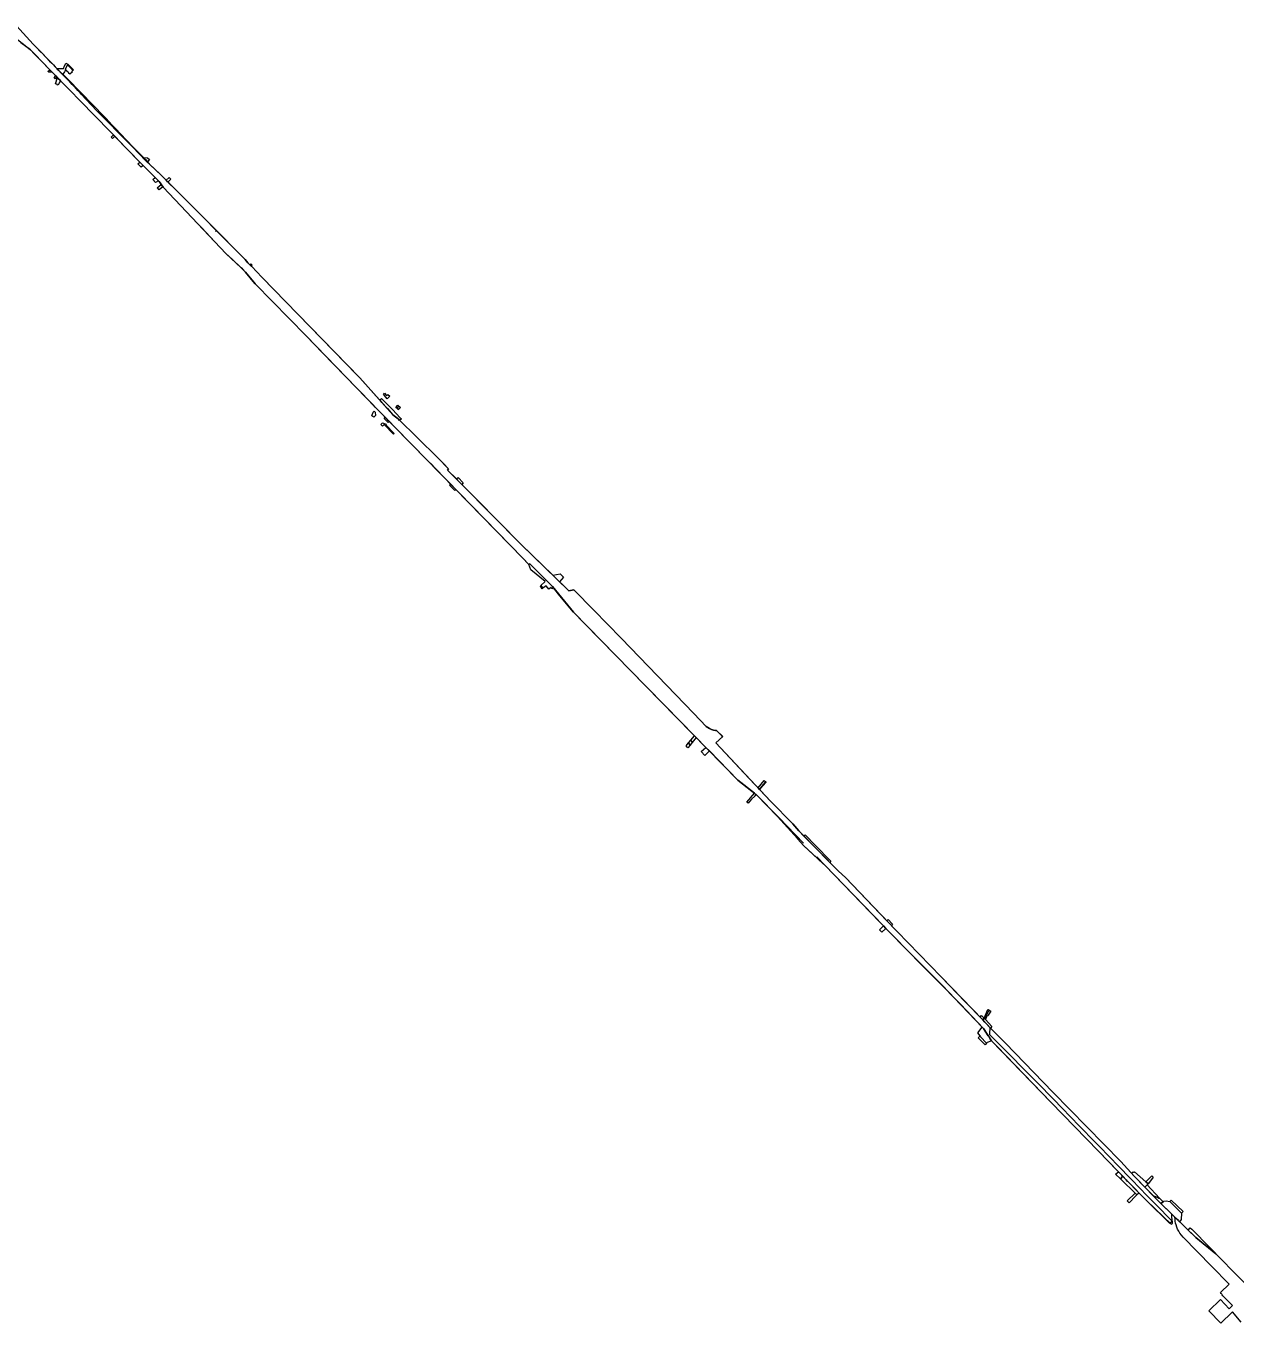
# Model space of a CAD drawing. Header units: inches. Extents: x 969231 to 1000466, y 1001756 to 1023450.
# Drawn here: x 993050 to 996646, y 1004998 to 1008853 of the extents above; entities that cross this region are included whole.
import ezdxf

# ---------------------------------------------------------------- set-up
doc = ezdxf.new("R2010")
doc.units = ezdxf.units.IN
doc.header["$MEASUREMENT"] = 0
doc.linetypes.add('DASHED', pattern=[0])
doc.linetypes.add('HIDDEN', pattern=[0])
doc.layers.add('_LINEA_DE_OBRA_CIVIL', color=25, linetype='Continuous', lineweight=90)
doc.layers.add('blu-line', color=130, linetype='Continuous', lineweight=30)
doc.layers.add('UTILITIES_DELIVERED', color=11, linetype='Continuous')
doc.layers.add('UTILITIES_NO_DELIVERED', color=34, linetype='Continuous')

msp = doc.modelspace()

# ---------------------------------------------------------------- linework, layer by layer
at = {"layer": '_LINEA_DE_OBRA_CIVIL', "color": 1, "linetype": 'DASHED', "lineweight": 30}
for points in [[(993035, 1008803.6), (993054, 1008789), (993063.4, 1008781.7), (993075.7, 1008769), (993140.8, 1008701.9), (993149.2, 1008693.6), (993180.5, 1008661.6), (993211.4, 1008630), (993298.9, 1008540.2), (993346.2, 1008491.7), (993388.9, 1008448.1), (993445.8, 1008390.1), (993458.1, 1008373.3), (993527.1, 1008300.3), (993644.2, 1008176.6), (993689.7, 1008134.1), (993702.9, 1008120.6), (993731.5, 1008086.3), (993882.4, 1007931.3), (994032.6, 1007777.2), (994088.1, 1007720), (994141.6, 1007664.9), (994243.2, 1007561.5), (994527, 1007271.1), (994544.6, 1007252), (994547.3, 1007254.4), (994614.3, 1007186.1), (994676.8, 1007110.7), (994845.7, 1006937.6), (995165.6, 1006611.4), (995220.6, 1006567.5), (995283.4, 1006503.3), (995342.8, 1006437.5), (995342.2, 1006436.3), (995361.7, 1006415.7), (995424, 1006358.2), (995613.8, 1006161.6), (995827.5, 1005944.3), (995895.4, 1005873.4), (995919.2, 1005836.2), (996095, 1005654.1), (996237.1, 1005508.1), (996319.5, 1005422.9), (996322.8, 1005419.4), (996380.6, 1005360.6), (996452.8, 1005291.4), (996457.2, 1005294.4), (996455.4, 1005305.9), (996454.8, 1005310.8), (996454.5, 1005315.8), (996454.4, 1005321.3), (996424.1, 1005350.8), (996343, 1005433.7), (996303.1, 1005477.4), (996101.1, 1005684.1), (995960.2, 1005828.9), (995916.5, 1005873.8), (995893.6, 1005898.4), (995769.6, 1006026.8), (995638.8, 1006161.2), (995634.9, 1006165.2), (995485, 1006321.3), (995464.7, 1006340.7), (995346.2, 1006460.1), (995328.4, 1006481.2), (995262.2, 1006548.8), (995099.5, 1006721.6), (995120.5, 1006740.7), (995102.3, 1006758.8), (995098.7, 1006759), (995092.8, 1006760.1), (995087.1, 1006761.8), (995081.6, 1006764.2), (995076.4, 1006767.3), (995071.6, 1006771), (995034.2, 1006809.2), (994818.4, 1007033), (994737.7, 1007116.1), (994678.5, 1007177.1), (994662.7, 1007174.1), (994522, 1007311.1), (994388.7, 1007445.9), (994388.6, 1007445.7), (994356.2, 1007478.6), (994356.3, 1007478.7), (994302.9, 1007532.8), (994306.1, 1007536.7), (994272.9, 1007570.2), (994155.7, 1007684.6), (994140.7, 1007696.5), (994107.6, 1007733.9), (994042, 1007806.7), (993857.6, 1007995.9), (993751.4, 1008106), (993720.9, 1008137.6), (993709.2, 1008148.8), (993701.7, 1008158.8), (993492.7, 1008368.4), (993471.4, 1008389.1), (993454.1, 1008406.9), (993434, 1008426), (993406.7, 1008451.7), (993385.4, 1008473.4), (993366.4, 1008493.1), (993346.9, 1008512.6), (993321.2, 1008539.2), (993299, 1008561.6), (993285.5, 1008575.6), (993275.7, 1008585.7), (993261.2, 1008600.6), (993228.7, 1008634.4), (993215.1, 1008648.4), (993204.6, 1008660.9), (993171.4, 1008695.6), (993148.6, 1008718.7), (993088.2, 1008781.4), (993071.5, 1008798.8), (993021.6, 1008852.5)], [(996661.1, 1005000), (996635.1, 1005030.5), (996634.1, 1005029.6), (996600.1, 1004997.6), (996565, 1005033.9), (996599.4, 1005067.1), (996625.7, 1005039.9), (996635.4, 1005049.3), (996614.6, 1005070.2), (996607.7, 1005077.3), (996606.2, 1005078.9), (996604.2, 1005081.4), (996603, 1005083), (996602.2, 1005084.3), (996601.4, 1005085.6), (996599.8, 1005088.7), (996624.9, 1005113.2), (996572.7, 1005166.8), (996488.3, 1005253.1), (996479, 1005264.7), (996475.3, 1005270.4), (996472.1, 1005276.4), (996469.5, 1005282.7), (996467.4, 1005289.2), (996466.1, 1005294.5), (996465.1, 1005300), (996464.6, 1005305.5), (996464.6, 1005305.5), (996464.3, 1005307.3), (996463.7, 1005312.3), (996526, 1005251.5), (996585.9, 1005203.2), (996722, 1005064.3)]]:
    msp.add_lwpolyline(points, dxfattribs=at)
at = {"layer": '_LINEA_DE_OBRA_CIVIL', "color": 1, "linetype": 'HIDDEN', "lineweight": 20}
msp.add_lwpolyline([(993174.8, 1008738.5), (993183.7, 1008730.1), (993191.5, 1008722), (993186.1, 1008717.1), (993187.1, 1008715.1), (993180.9, 1008709.2), (993179, 1008711.3), (993174.5, 1008715.9), (993171.8, 1008718.6), (993167.9, 1008723.3), (993167.8, 1008725.4), (993169.6, 1008729.1), (993172, 1008733.4)], close=True, dxfattribs=at)
at = {"layer": 'blu-line'}
msp.add_lwpolyline([(993021.6, 1008852.5), (993071.5, 1008798.8), (993074.5, 1008795.7), (993082.7, 1008787.1), (993082.9, 1008787), (993091.7, 1008777.9), (993091.7, 1008777.9), (993100.8, 1008768.4), (993109.1, 1008759.8), (993120.5, 1008747.9), (993126.6, 1008741.6), (993131.6, 1008736.5), (993137.2, 1008730.6), (993141.6, 1008726), (993142.3, 1008725.3), (993147.5, 1008719.9), (993157.6, 1008709.6), (993157.7, 1008709.6), (993159.2, 1008708), (993166, 1008701.1), (993169.9, 1008697.1), (993171.4, 1008695.6), (993172.4, 1008694.6), (993175, 1008691.9), (993181.4, 1008685.1), (993187.7, 1008678.6), (993192.2, 1008673.9), (993199.5, 1008666.3), (993204.6, 1008660.9), (993206.1, 1008659.1), (993211.8, 1008652.3), (993214.9, 1008648.5), (993215.1, 1008648.4), (993228.7, 1008634.4), (993261.2, 1008600.6), (993275.7, 1008585.7), (993285.5, 1008575.6), (993299, 1008561.6), (993321.2, 1008539.2), (993346.9, 1008512.6), (993366.4, 1008493.1), (993385.4, 1008473.4), (993406.7, 1008451.7), (993416.6, 1008442.4), (993434, 1008426), (993446.5, 1008414), (993454.1, 1008406.9), (993471.4, 1008389.1), (993476, 1008384.6), (993492.7, 1008368.4), (993569.9, 1008291), (993585.3, 1008275.5), (993590.7, 1008270.1), (993617, 1008243.7), (993614.7, 1008242.6), (993613.6, 1008242.2), (993613.6, 1008242.2), (993614.7, 1008242.6), (993617.1, 1008243.7), (993683.1, 1008177.5), (993683.1, 1008177.5), (993701.7, 1008158.8), (993706.8, 1008152), (993706.8, 1008152), (993709.2, 1008148.8), (993715.4, 1008142.8), (993719.6, 1008138.8), (993720.9, 1008137.6), (993751.4, 1008106), (993752.3, 1008105.1), (993857.6, 1007995.9), (994033.9, 1007815), (994042, 1007806.7), (994100.9, 1007741.3), (994107.6, 1007733.9), (994124.1, 1007715.2), (994124.1, 1007715.2), (994140.7, 1007696.5), (994155.7, 1007684.6), (994272.9, 1007570.2), (994289.9, 1007553), (994289.9, 1007553), (994306.1, 1007536.7), (994302.9, 1007532.8), (994329.2, 1007506.1), (994337.5, 1007497.8), (994345.5, 1007489.7), (994522, 1007311.1), (994615.3, 1007220.3), (994662.7, 1007174.1), (994678.5, 1007177.1), (994737.8, 1007116.1), (994818.4, 1007033), (994818.5, 1007032.9), (995034.2, 1006809.2), (995071.6, 1006771), (995076.4, 1006767.3), (995081.6, 1006764.2), (995087.1, 1006761.8), (995092.8, 1006760.1), (995098.7, 1006759), (995102.3, 1006758.8), (995117.1, 1006744.1), (995120.5, 1006740.6), (995099.5, 1006721.6), (995183.8, 1006632.2), (995262.2, 1006548.8), (995328.4, 1006481.2), (995346.2, 1006460.1), (995361.6, 1006444.5), (995391.9, 1006414), (995438.9, 1006366.7), (995464.7, 1006340.7), (995485, 1006321.3), (995608.3, 1006192.8), (995634.9, 1006165.2), (995638.8, 1006161.2), (995769.6, 1006026.8), (995841.2, 1005952.7), (995893.6, 1005898.4), (995914.5, 1005876), (995914.1, 1005872.3), (995913.8, 1005868.7), (995913.4, 1005864.4), (995912.9, 1005855.7), (995913.3, 1005855.2), (995920.2, 1005848.4), (995944.5, 1005823.9), (995950.2, 1005818.1), (995954.4, 1005813.9), (996034.4, 1005733.2), (996050.1, 1005717.4), (996061.9, 1005705.4), (996134, 1005631.1), (996148.9, 1005615.8), (996221.8, 1005540.6), (996240.1, 1005521.8), (996297, 1005463.1), (996331, 1005428.1), (996363.3, 1005394.9), (996376.6, 1005381.1), (996410.2, 1005346.6), (996451.5, 1005304.2), (996456.2, 1005299.4), (996449.8, 1005294.2), (996449.1, 1005293.7), (996448.7, 1005293.3), (996380.6, 1005360.6), (996358.2, 1005383.3), (996355.3, 1005386.4), (996322.8, 1005419.4), (996322.5, 1005419.7), (996319.5, 1005422.9), (996308.8, 1005434), (996308.8, 1005434), (996296, 1005447.1), (996237.1, 1005508.1), (996095, 1005654.1), (995935.5, 1005819.4), (995919.2, 1005836.2), (995919.2, 1005836.2), (995915.4, 1005842.2), (995909.8, 1005850.9), (995909.5, 1005851.3), (995900.5, 1005865.5), (995897.7, 1005869.7), (995895.4, 1005873.4), (995891.6, 1005877.4), (995830.2, 1005941.4), (995826.2, 1005945.6), (995810.2, 1005962.4), (995773.3, 1006000.6), (995727.3, 1006047), (995715.2, 1006058.5), (995613.8, 1006161.6), (995605.3, 1006170.3), (995598.2, 1006177.7), (995424, 1006358.2), (995423.9, 1006358.3), (995399.9, 1006382.7), (995420.3, 1006361.6), (995402.8, 1006377.7), (995361.7, 1006415.7), (995342.2, 1006436.3), (995342.8, 1006437.5), (995286.6, 1006499.7), (995357.7, 1006426.3), (995360.5, 1006423.4), (995288.4, 1006499.3), (995219.1, 1006569), (995218.9, 1006568.8), (995214.5, 1006572.4), (995165.6, 1006611.4), (995165.6, 1006611.4), (995080.8, 1006697.9), (995070.6, 1006708.3), (995041.9, 1006737.6), (995036.7, 1006742.9), (994996.1, 1006784.3), (994845.7, 1006937.6), (994803.3, 1006981.1), (994803.3, 1006981.1), (994709.2, 1007077.5), (994676.8, 1007110.7), (994636.8, 1007159), (994617.5, 1007182.3), (994614.3, 1007186.1), (994596.7, 1007204.1), (994547.3, 1007254.4), (994544.6, 1007252), (994541.6, 1007255.3), (994527, 1007271.1), (994262.1, 1007542.2), (994257.8, 1007546.7), (994243.2, 1007561.5), (994146.9, 1007659.5), (994127.9, 1007679), (994126.8, 1007680.1), (994124.5, 1007682.5), (994117.4, 1007689.9), (994088.1, 1007720), (994082.6, 1007725.7), (994032.6, 1007777.2), (993931.7, 1007880.7), (993882.4, 1007931.3), (993731.5, 1008086.3), (993725.6, 1008093.4), (993702.9, 1008120.6), (993693.1, 1008130.7), (993689.7, 1008134.1), (993663.8, 1008158.3), (993644.2, 1008176.6), (993611.8, 1008210.8), (993572.6, 1008252.2), (993565.4, 1008259.8), (993564.3, 1008261), (993562.1, 1008263.3), (993561.3, 1008264.2), (993527.1, 1008300.3), (993458.1, 1008373.3), (993457.1, 1008374.6), (993455.2, 1008377.2), (993451.9, 1008381.7), (993448.5, 1008386.4), (993445.8, 1008390.1), (993443.5, 1008392.4), (993438.3, 1008397.7), (993433.8, 1008402.4), (993429.8, 1008406.4), (993404.4, 1008432.3), (993398.6, 1008438.2), (993388.9, 1008448.1), (993357.2, 1008480.5), (993346.2, 1008491.7), (993314, 1008524.8), (993309.8, 1008529.1), (993298.9, 1008540.2), (993211.4, 1008630), (993180.5, 1008661.6), (993165.7, 1008676.7), (993152.9, 1008689.9), (993152.8, 1008689.9), (993150.7, 1008692), (993149.2, 1008693.6), (993143.9, 1008698.9), (993143.9, 1008698.9), (993141.2, 1008701.6), (993140.8, 1008701.9), (993137.9, 1008704.9), (993137.9, 1008705), (993121.2, 1008722.1), (993076.1, 1008768.5), (993063.4, 1008781.7), (993055.7, 1008787.7), (993053.1, 1008789.7), (993011.3, 1008821.8)], dxfattribs=at)
msp.add_lwpolyline([(993187.1, 1008715.1), (993180.9, 1008709.2), (993179, 1008711.3), (993176.6, 1008713.7), (993176.3, 1008714.1), (993174.5, 1008715.9), (993171.8, 1008718.6), (993169.5, 1008721.4), (993167.9, 1008723.3), (993167.8, 1008725.4), (993169.3, 1008728.6), (993174, 1008737), (993179.4, 1008731.4), (993186.6, 1008724.5), (993190.2, 1008720.9), (993186.1, 1008717.1)], close=True, dxfattribs=at)
at = {"layer": 'UTILITIES_DELIVERED', "color": 3}
for points in [[(994165.6, 1007684.7), (994160.4, 1007680), (994155.7, 1007684.6), (994155.7, 1007684.6), (994140.7, 1007696.5), (994107.6, 1007733.9), (994101.2, 1007740.9), (994106.4, 1007745.5), (994140.1, 1007711.5), (994161.2, 1007689.2)], [(994115.1, 1007760.8), (994121.9, 1007753.8), (994125, 1007757.2), (994131, 1007752.4), (994123.9, 1007744.7), (994115.1, 1007753.9), (994112.4, 1007756.2)], [(994088.1, 1007704.9), (994088.3, 1007694.3), (994084.1, 1007689.8), (994077.7, 1007694.2), (994081.4, 1007704.4), (994084.6, 1007708)], [(994156.3, 1007711.4), (994155.2, 1007713.2), (994154.6, 1007714.8), (994154.3, 1007716.4), (994154.7, 1007717), (994155.6, 1007717), (994155.7, 1007718.2), (994154.7, 1007718.2), (994153.6, 1007718.8), (994151.3, 1007716.2), (994149.1, 1007718.5), (994154.7, 1007725.3), (994162.9, 1007718.4)], [(994114.4, 1007671), (994120.4, 1007668.8), (994119, 1007667.4), (994144, 1007641.4), (994142.3, 1007639.4), (994114.2, 1007667.7), (994109.5, 1007663), (994104.4, 1007667.6), (994107.3, 1007671.3), (994109, 1007672.9), (994112.1, 1007671.8)], [(994124.5, 1007682.5), (994124.5, 1007682.5), (994125.5, 1007681.4), (994126.8, 1007680.1), (994127.9, 1007679), (994129.8, 1007677), (994129.8, 1007677), (994126.3, 1007673.8), (994114.2, 1007686.2), (994117.4, 1007689.9)], [(994345.5, 1007489.7), (994337.5, 1007497.8), (994329.2, 1007506.1), (994334.8, 1007510.4), (994349.2, 1007495)], [(994327.4, 1007475.3), (994324.2, 1007472.2), (994308.9, 1007487.6), (994312.4, 1007490.7)], [(994586.1, 1007181.8), (994579.9, 1007189.1), (994593.2, 1007201.4), (994550.5, 1007236.6), (994544.6, 1007252), (994547.3, 1007254.4), (994596.7, 1007204.1), (994614.3, 1007186.1), (994617.5, 1007182.3), (994612.9, 1007180.1), (994610.9, 1007183.8), (994603.7, 1007179), (994596.2, 1007188.9)], [(994615.3, 1007220.3), (994637.5, 1007223.9), (994647.6, 1007214.7), (994635.3, 1007200.8)], [(994586.1, 1007181.8), (994583.7, 1007180.1), (994578.7, 1007188), (994579.9, 1007189.1)], [(995030.1, 1006723.2), (995025.6, 1006729.6), (995036.7, 1006742.9), (995041.9, 1006737.6)], [(995023.5, 1006715), (995017.2, 1006707.3), (995012, 1006713.3), (995019, 1006721.7)], [(995030.1, 1006723.2), (995023.5, 1006715), (995019, 1006721.7), (995025.6, 1006729.6)], [(995080.8, 1006697.9), (995066.9, 1006684.8), (995056.4, 1006696), (995070.6, 1006708.3)], [(995248.6, 1006606.2), (995241.4, 1006598.4), (995229.4, 1006583.7), (995225.4, 1006588), (995243.7, 1006609.9)], [(995229.8, 1006583.3), (995229.8, 1006583.3), (995229.4, 1006583.7), (995241.4, 1006598.4), (995248.6, 1006606.2), (995250, 1006605.1)], [(995218.9, 1006568.8), (995220.6, 1006567.5), (995216, 1006563.4), (995206.4, 1006554.3), (995196.5, 1006542.4), (995191.7, 1006546.1), (995214.5, 1006572.4)], [(995442.1, 1006369.8), (995438.9, 1006366.7), (995391.9, 1006414), (995361.6, 1006444.5), (995365.4, 1006448.5), (995395.5, 1006417.6)], [(995608.3, 1006192.8), (995612.2, 1006196.5), (995625.1, 1006183.2), (995621.5, 1006179.1)], [(995598.2, 1006177.7), (995605.3, 1006170.3), (995593.3, 1006159.4), (995586.5, 1006166.4)], [(995897.3, 1005903.5), (995896.9, 1005904), (995908.5, 1005929), (995911.7, 1005925.9), (995908.7, 1005922.3), (995905.6, 1005915.3)], [(995907.7, 1005909.5), (995905.5, 1005910.7), (995901.1, 1005899.4), (995897.3, 1005903.5), (995905.6, 1005915.3), (995908.7, 1005922.3), (995911.7, 1005925.9), (995908.5, 1005929), (995908.9, 1005929.8), (995917.1, 1005924.8), (995909, 1005913)], [(995897.3, 1005903.5), (995893.6, 1005898.4), (995893.6, 1005898.4), (995885.2, 1005907.1), (995889.6, 1005912.1), (995896.9, 1005904)], [(995901.1, 1005899.4), (995919.8, 1005878.6), (995916.5, 1005873.9), (995899.7, 1005891.9), (995893.6, 1005898.4), (995897.3, 1005903.5)], [(995909.5, 1005851.3), (995909.8, 1005850.9), (995915.4, 1005842.2), (995919.2, 1005836.2), (995909.5, 1005832.3), (995906.2, 1005831), (995904.3, 1005828.9), (995904.2, 1005828.9), (995886.3, 1005847.9), (995887.3, 1005848.8), (995884.9, 1005851.6), (995878.2, 1005859.6), (995891.6, 1005877.4), (995895.4, 1005873.4), (995897.7, 1005869.7), (995900.5, 1005865.5)], [(995904.2, 1005828.9), (995900.3, 1005824.9), (995879.4, 1005845.7), (995884.9, 1005851.6), (995887.3, 1005848.8), (995886.3, 1005847.9)], [(996308.8, 1005434), (996302.2, 1005425.7), (996287.7, 1005440), (996296, 1005447.1)], [(996358.2, 1005383.3), (996351.5, 1005379.2), (996348.4, 1005380.8), (996302.2, 1005425.7), (996302.2, 1005425.7), (996308.8, 1005434), (996308.8, 1005434), (996319.5, 1005422.9), (996322.5, 1005419.7), (996322.8, 1005419.4), (996355.3, 1005386.4)], [(996339.6, 1005447.1), (996341.7, 1005445.3), (996344.4, 1005447), (996377.6, 1005417.2), (996384.2, 1005411.3), (996384.3, 1005411.3), (996384.2, 1005411.2), (996384.2, 1005411.2), (996381.5, 1005408.2), (996375, 1005401), (996343, 1005433.7), (996334.8, 1005442.7)], [(996397, 1005428.3), (996384.2, 1005411.3), (996377.6, 1005417.2), (996395.8, 1005434.7), (996399.6, 1005430.7)], [(996351.5, 1005379.2), (996348, 1005375.8), (996328.5, 1005355.3), (996322.1, 1005361.1), (996346, 1005383.1), (996348.4, 1005380.8)], [(996418.5, 1005369.1), (996416.7, 1005369.1), (996413.2, 1005370.4), (996410.2, 1005371.4), (996407.7, 1005372.3), (996405.8, 1005373.2), (996403.2, 1005374), (996399.8, 1005375.7), (996375, 1005401), (996381.5, 1005408.2)], [(996384.2, 1005411.2), (996384.2, 1005411.2), (996384.2, 1005411.2)], [(996418.5, 1005369.1), (996428.8, 1005358.2), (996422.6, 1005352.4), (996399.8, 1005375.7), (996403.2, 1005374), (996405.8, 1005373.2), (996407.7, 1005372.3), (996410.2, 1005371.4), (996413.2, 1005370.4), (996416.7, 1005369.1)], [(996448.5, 1005358.7), (996483.4, 1005324.5), (996482.7, 1005305.8), (996477.6, 1005298.7), (996476.4, 1005299.9), (996474.5, 1005301.7), (996474.4, 1005301.9), (996468, 1005308.1), (996465.6, 1005310.4), (996465.5, 1005310.5), (996450.7, 1005325), (996422.6, 1005352.4), (996428.8, 1005358.2), (996430.9, 1005360.2), (996437.9, 1005360.4)], [(996448.5, 1005358.7), (996453.3, 1005362.8), (996488.1, 1005329.4), (996483.4, 1005324.5)], [(996568.1, 1005222.1), (996568.1, 1005222.1), (996573.1, 1005213.5), (996526, 1005251.5), (996503.3, 1005273.7), (996509.8, 1005280.5), (996514, 1005276.5)], [(996585.9, 1005203.2), (996581.8, 1005206.4), (996573.1, 1005213.5), (996573.1, 1005213.5), (996568.1, 1005222.1), (996584.5, 1005205.7), (996584.5, 1005205.7)]]:
    msp.add_lwpolyline(points, close=True, dxfattribs=at)
at = {"layer": 'UTILITIES_NO_DELIVERED', "color": 1}
for points in [[(993169.3, 1008728.6), (993167.8, 1008725.4), (993167.9, 1008723.4), (993167.9, 1008723.3), (993167.4, 1008722), (993164.2, 1008716.5), (993160.1, 1008709.6), (993159.2, 1008708), (993141.6, 1008726), (993161.6, 1008725.8), (993162.6, 1008729), (993162.6, 1008729), (993163.6, 1008730.9), (993168.3, 1008741.5), (993174.9, 1008738.6), (993174.8, 1008738.5), (993169.6, 1008729.1)], [(993121.2, 1008722.1), (993127.9, 1008715.2), (993117.8, 1008715.2), (993115.5, 1008717.3)], [(993141.2, 1008701.6), (993137.4, 1008695.1), (993134.1, 1008698.6), (993137.9, 1008705), (993137.9, 1008704.9)], [(993147, 1008679), (993145.9, 1008676.1), (993142.8, 1008677.3), (993143.5, 1008678.9), (993140.5, 1008679.9), (993138, 1008680.5), (993143.9, 1008698.9), (993143.9, 1008698.9), (993150.7, 1008692), (993152.8, 1008689.9), (993149.2, 1008683.1), (993147.7, 1008680.3)], [(993417, 1008442.9), (993416.6, 1008442.4), (993406.7, 1008451.7), (993385.4, 1008473.4), (993366.4, 1008493.1), (993346.9, 1008512.6), (993321.2, 1008539.2), (993299, 1008561.6), (993285.5, 1008575.6), (993275.7, 1008585.7), (993261.2, 1008600.6), (993228.7, 1008634.4), (993215.1, 1008648.4), (993211.8, 1008652.3), (993206.1, 1008659.1), (993204.6, 1008660.9), (993199.5, 1008666.3), (993192.2, 1008673.9), (993187.7, 1008678.6), (993181.4, 1008685.1), (993175, 1008691.9), (993172.5, 1008694.5), (993172.4, 1008694.6), (993169.9, 1008697.1), (993166, 1008701.1), (993159.2, 1008708), (993160.1, 1008709.6), (993173.6, 1008695.6), (993212.9, 1008654.8), (993283.2, 1008582.1), (993287, 1008578.3), (993306.1, 1008557.7), (993318.2, 1008545.4), (993330.7, 1008532.2), (993367.9, 1008493.6), (993399.2, 1008461.2), (993399.2, 1008461.2), (993405, 1008455.2), (993411, 1008449.1)], [(993314, 1008524.8), (993307.6, 1008518.1), (993303.2, 1008522.4), (993309.8, 1008529.1)], [(993398.6, 1008438.2), (993392.8, 1008432.7), (993382.9, 1008442.4), (993388.9, 1008448.1)], [(993411, 1008449.1), (993399.2, 1008461.2), (993399.2, 1008461.2), (993411.4, 1008461), (993417.3, 1008455.4)], [(993435.5, 1008387.3), (993435.5, 1008387.3), (993432.3, 1008390.6), (993431.7, 1008391.2), (993427, 1008395.8), (993433.8, 1008402.4), (993438.3, 1008397.7), (993443.5, 1008392.4)], [(993466.5, 1008394.2), (993476.1, 1008402.3), (993480.9, 1008397.5), (993471.9, 1008388.6)], [(993455.2, 1008377.2), (993457.1, 1008374.6), (993446.2, 1008365.1), (993440.8, 1008371.3), (993440.2, 1008371.9), (993451.9, 1008381.7)], [(993722.4, 1008141.8), (993719.6, 1008138.8), (993715.4, 1008142.8), (993718.4, 1008145.8)]]:
    msp.add_lwpolyline(points, close=True, dxfattribs=at)

doc.saveas('drawing.dxf')
